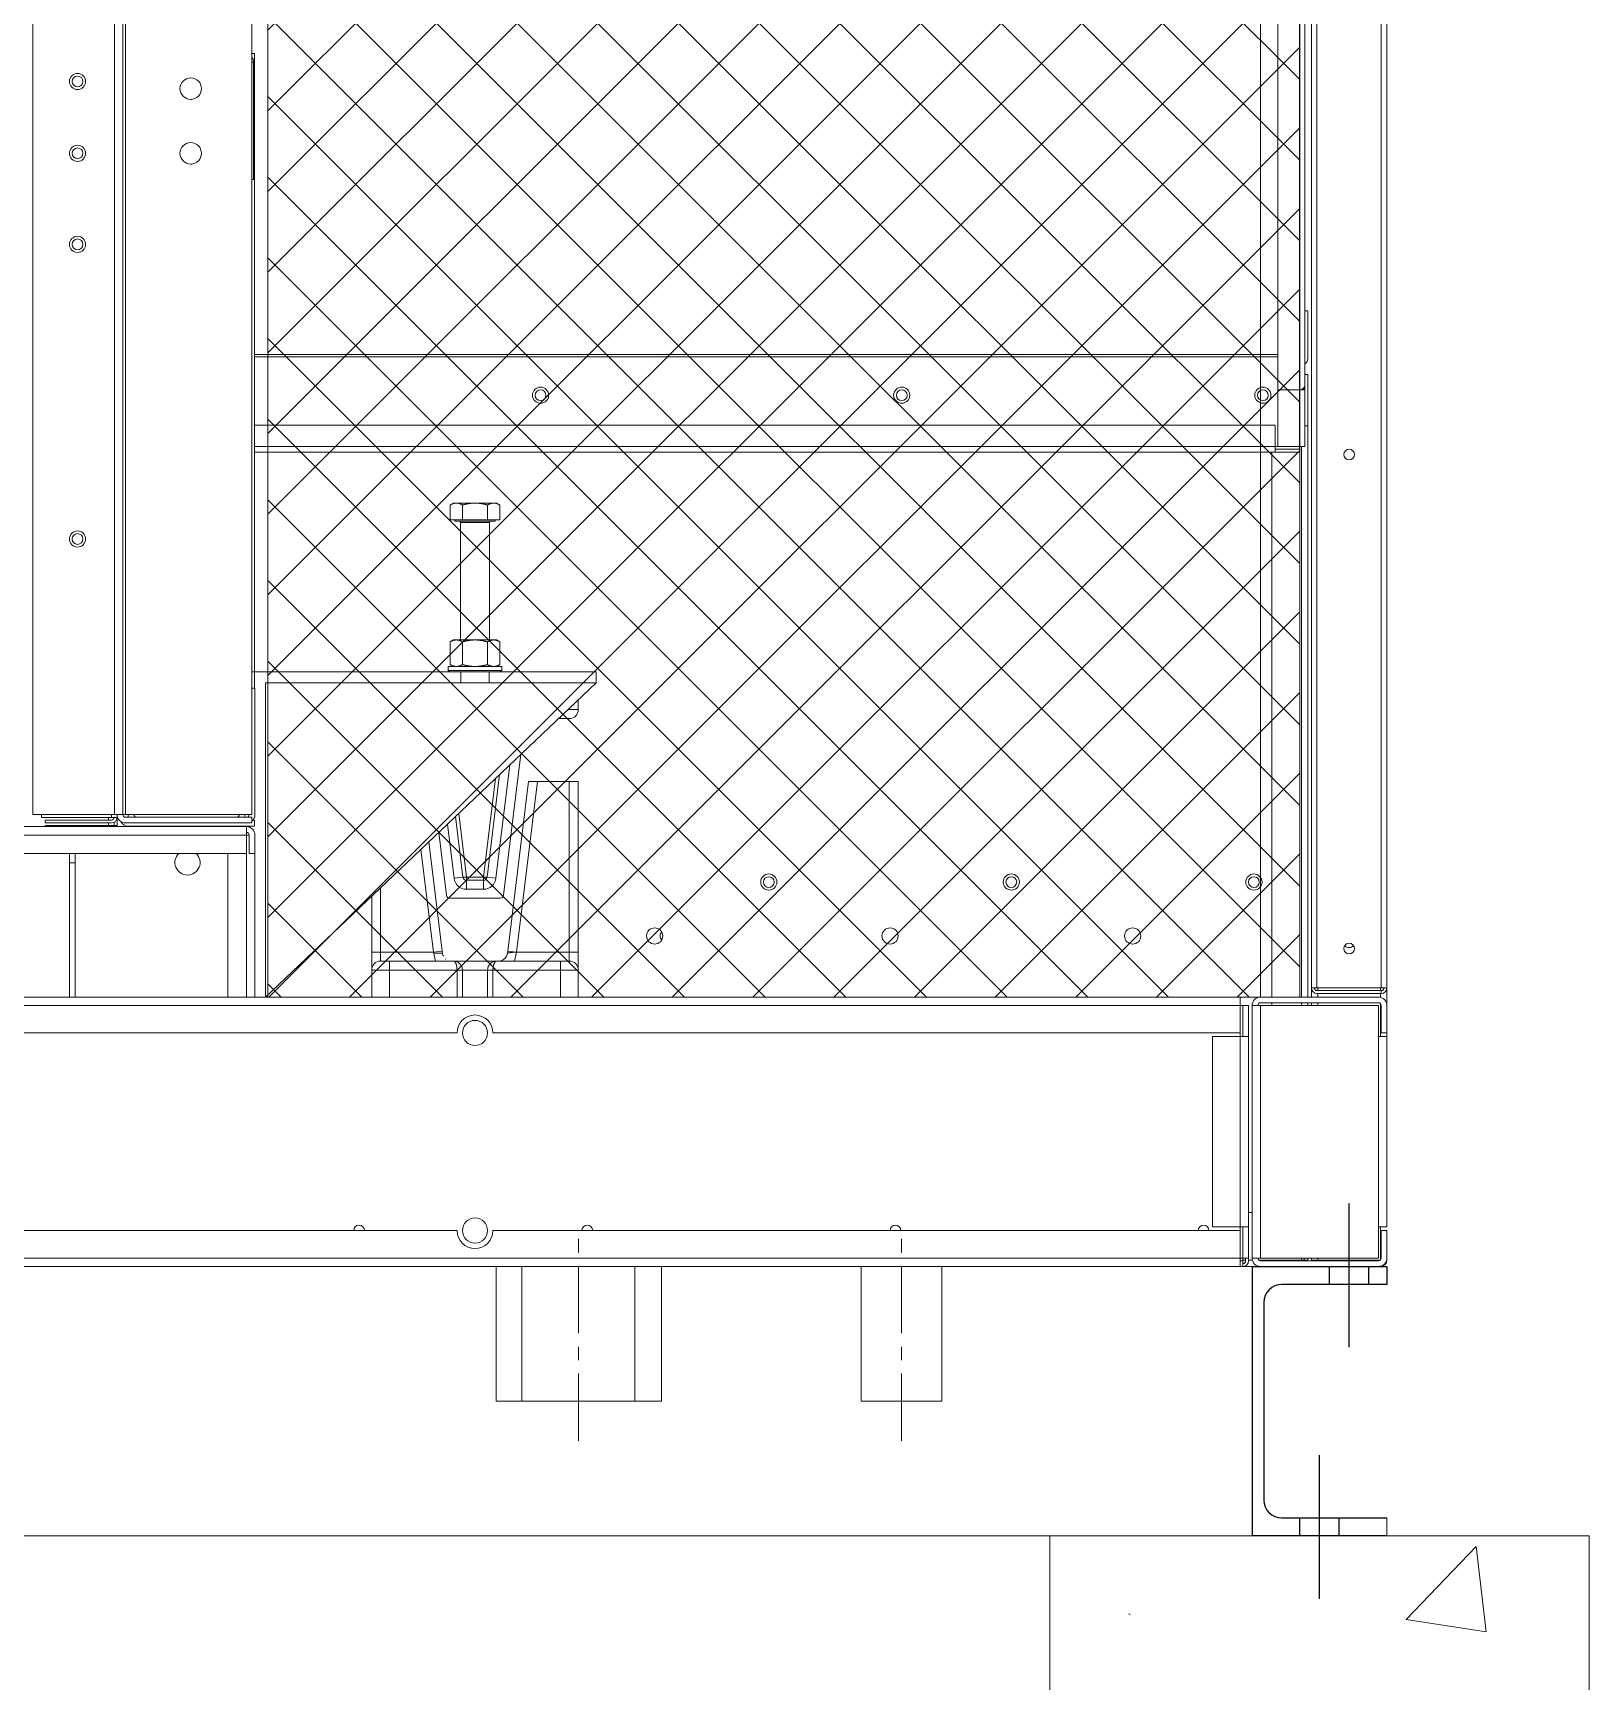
# Model space of a CAD drawing. Header units: millimetres. Extents: x -17070 to 51815, y -291348 to 34245.
# Drawn here: x 43278 to 44144, y 20802 to 21719 of the extents above; entities that cross this region are included whole.
import ezdxf

# ---------------------------------------------------------------- set-up
doc = ezdxf.new("R2010")
doc.units = ezdxf.units.MM
doc.linetypes.add('CENTER', pattern=[2, 1.25, -0.25, 0.25, -0.25])
doc.linetypes.add('CENTERX2', pattern=[4, 2.5, -0.5, 0.5, -0.5])
doc.layers.add('center', color=1, linetype='CENTER')
doc.layers.add('냉각탑_기초', color=23, linetype='Continuous')

# ---------------------------------------------------------------- blocks, each defined once
blk = doc.blocks.new('2')
at = {"lineweight": 5}
h = blk.add_hatch(dxfattribs=at)
h.set_pattern_fill('ANSI37', scale=10)
h.set_pattern_definition([(45, (-613335.453, -467182.812), (-22.4506403, 22.4506403), []), (135, (-613335.453, -467182.812), (-22.4506403, -22.4506403), [])])
h.paths.add_polyline_path([(43983.43, 22461.58), (43409.13, 22461.58), (43409.13, 21182.58), (43983.43, 21182.58)])
at = {"color": 7, "lineweight": 20}
for p, q in [((43989.93, 23429.48), (43989.93, 21187.68)), ((43993.03, 23429.48), (43993.03, 21187.68)), ((44028.83, 21187.68), (44028.83, 23429.48)), ((44031.93, 21187.68), (44031.93, 23429.48)), ((43971.33, 22461.58), (43971.33, 21520.61)), ((43983.23, 21520.61), (43983.23, 22461.58)), ((43986.33, 21523.09), (43986.33, 22465.65)), ((43278.43, 21284.18), (43278.43, 22289.28)), ((43323.73, 22289.28), (43323.73, 21284.18)), ((43328.43, 22289.28), (43328.43, 21284.18)), ((43329.93, 22289.28), (43329.93, 21284.18)), ((43400.23, 22289.28), (43400.23, 21284.18)), ((42466.63, 21277.48), (43397.23, 21277.48)), ((42466.63, 21272.78), (43397.23, 21272.78)), ((42466.63, 21262.48), (43397.23, 21262.48)), ((41913.63, 21182.58), (43950.23, 21182.58)), ((41913.63, 21177.88), (43950.23, 21177.88)), ((43514.43, 21162.58), (42349.43, 21162.58)), ((42349.43, 21052.58), (43514.43, 21052.58)), ((43950.23, 21037.28), (41913.63, 21037.28)), ((43950.23, 21032.58), (41913.63, 21032.58))]:
    blk.add_line(p, q, dxfattribs=at)
at = {"color": 7, "lineweight": 20, "ltscale": 0.000833832}
blk.add_line((43401.73, 21707.76), (43400.23, 21707.76), dxfattribs=at)
at = {"color": 7, "lineweight": 20, "ltscale": 0.196267}
blk.add_line((43401.73, 21707.76), (43401.73, 21354.48), dxfattribs=at)
at = {"color": 7, "lineweight": 20, "ltscale": 0.000555558}
for p, q in [((43401.23, 21703.08), (43400.23, 21703.08)), ((43400.23, 21637.78), (43401.23, 21637.78))]:
    blk.add_line(p, q, dxfattribs=at)
at = {"color": 7, "lineweight": 20, "ltscale": 0.036278}
blk.add_line((43401.23, 21637.78), (43401.23, 21703.08), dxfattribs=at)
at = {"color": 7, "lineweight": 20, "ltscale": 0.000888889}
for p, q in [((43986.33, 21564.58), (43987.93, 21564.58)), ((43987.93, 21500.58), (43986.33, 21500.58)), ((43983.23, 21487.51), (43983.23, 21485.91)), ((43285.23, 21279.48), (43285.23, 21281.08)), ((44028.83, 21184.58), (44028.83, 21186.18)), ((43951.83, 21035.68), (43950.23, 21035.68))]:
    blk.add_line(p, q, dxfattribs=at)
at = {"color": 7, "lineweight": 20, "ltscale": 0.014722}
blk.add_line((43987.93, 21564.58), (43987.93, 21538.08), dxfattribs=at)
at = {"color": 7, "lineweight": 20, "ltscale": 0.316445}
for p, q in [((43401.73, 21540.21), (43971.33, 21540.21)), ((43401.73, 21539.01), (43971.33, 21539.01))]:
    blk.add_line(p, q, dxfattribs=at)
at = {"color": 7, "lineweight": 20, "ltscale": 0.009993}
blk.add_line((43986.33, 21539.01), (43986.33, 21521.02), dxfattribs=at)
at = {"color": 7, "lineweight": 20, "ltscale": 0.000888909}
blk.add_line((43987.93, 21529.08), (43986.33, 21529.08), dxfattribs=at)
at = {"color": 7, "lineweight": 20, "ltscale": 0.015833}
blk.add_line((43987.93, 21500.58), (43987.93, 21529.08), dxfattribs=at)
at = {"color": 7, "lineweight": 20, "ltscale": 0.017557}
for p, q in [((43971.33, 21520.61), (43971.33, 21489.01)), ((43983.23, 21489.01), (43983.23, 21520.61)), ((43986.33, 21489.01), (43986.33, 21520.61))]:
    blk.add_line(p, q, dxfattribs=at)
at = {"color": 7, "lineweight": 20, "ltscale": 0.006611}
for p, q in [((43971.33, 21520.61), (43983.23, 21520.61)), ((43983.23, 21520.61), (43971.33, 21520.61)), ((43969.73, 21489.01), (43969.73, 21500.91)), ((43983.23, 21489.01), (43971.33, 21489.01))]:
    blk.add_line(p, q, dxfattribs=at)
at = {"color": 7, "lineweight": 20, "ltscale": 0.001722}
for p, q in [((43986.33, 21520.61), (43983.23, 21520.61)), ((43969.73, 21489.01), (43969.73, 21485.91)), ((43986.33, 21489.01), (43983.23, 21489.01)), ((43325.23, 21282.58), (43322.13, 21282.58)), ((43325.23, 21278.07), (43322.13, 21278.07)), ((43993.03, 21187.68), (43989.93, 21187.68)), ((44028.83, 21187.68), (44031.93, 21187.68)), ((43951.83, 21035.68), (43951.83, 21032.58))]:
    blk.add_line(p, q, dxfattribs=at)
at = {"color": 7, "lineweight": 20, "ltscale": 0.000171737}
blk.add_line((43984.73, 21520.61), (43984.73, 21520.92), dxfattribs=at)
at = {"color": 7, "lineweight": 20, "ltscale": 0.000772733}
blk.add_line((43986.33, 21521.02), (43984.94, 21521.02), dxfattribs=at)
at = {"color": 7, "lineweight": 20, "ltscale": 1.00808e-05}
blk.add_line((43986.33, 21522.82), (43986.31, 21522.82), dxfattribs=at)
at = {"color": 7, "lineweight": 20, "ltscale": 0.000148633}
blk.add_line((43986.33, 21523.09), (43986.33, 21522.82), dxfattribs=at)
at = {"color": 7, "lineweight": 20, "ltscale": 0.000227928}
blk.add_line((43986.33, 21521.02), (43986.33, 21520.61), dxfattribs=at)
at = {"color": 7, "lineweight": 20, "ltscale": 0.315556}
for p, q in [((43969.73, 21500.91), (43401.73, 21500.91)), ((43969.73, 21489.01), (43401.73, 21489.01)), ((43969.73, 21485.91), (43401.73, 21485.91))]:
    blk.add_line(p, q, dxfattribs=at)
at = {"color": 7, "lineweight": 20, "ltscale": 0.176666}
blk.add_line((43987.93, 21182.59), (43987.93, 21500.58), dxfattribs=at)
at = {"color": 7, "lineweight": 20, "ltscale": 0.0075}
for p, q in [((43983.23, 21489.01), (43969.73, 21489.01)), ((43969.73, 21487.51), (43983.23, 21487.51)), ((43983.23, 21485.91), (43969.73, 21485.91))]:
    blk.add_line(p, q, dxfattribs=at)
at = {"color": 7, "lineweight": 20, "ltscale": 0.000833333}
for p, q in [((43983.23, 21487.51), (43983.23, 21489.01)), ((43328.43, 21284.18), (43329.93, 21284.18)), ((43397.23, 21272.78), (43398.73, 21272.78)), ((43950.23, 21177.88), (43951.73, 21177.88)), ((44027.23, 21054.58), (44028.73, 21054.58)), ((43950.23, 21037.28), (43951.73, 21037.28)), ((43951.83, 21034.18), (43951.83, 21035.68)), ((43960.13, 21037.28), (43961.63, 21037.28)), ((43984.43, 21036.08), (43985.93, 21036.08)), ((43991.93, 21036.08), (43993.43, 21036.08))]:
    blk.add_line(p, q, dxfattribs=at)
at = {"color": 7, "lineweight": 20, "ltscale": 0.170236}
blk.add_line((43984.43, 21182.59), (43984.43, 21489.01), dxfattribs=at)
at = {"color": 7, "lineweight": 20, "ltscale": 0.168514}
blk.add_line((43967.93, 21485.91), (43967.93, 21182.59), dxfattribs=at)
at = {"color": 7, "lineweight": 20, "ltscale": 0.001225}
for p, q in [((43512.48, 21457.58), (43510.57, 21456.48)), ((43536.38, 21457.58), (43538.29, 21456.48))]:
    blk.add_line(p, q, dxfattribs=at)
at = {"color": 7, "lineweight": 20, "ltscale": 0.004598}
for p, q in [((43510.57, 21448.2), (43510.57, 21456.48)), ((43517.5, 21448.2), (43517.5, 21456.48)), ((43531.36, 21448.2), (43531.36, 21456.48)), ((43538.29, 21448.2), (43538.29, 21456.48))]:
    blk.add_line(p, q, dxfattribs=at)
at = {"color": 7, "lineweight": 20, "ltscale": 0.012461}
blk.add_line((43512.48, 21457.58), (43534.91, 21457.58), dxfattribs=at)
at = {"color": 7, "lineweight": 20, "ltscale": 0.00081246}
blk.add_line((43534.91, 21457.58), (43536.38, 21457.58), dxfattribs=at)
at = {"color": 7, "lineweight": 20, "ltscale": 0.003849}
for p, q in [((43510.57, 21448.2), (43517.5, 21448.2)), ((43531.36, 21448.2), (43538.29, 21448.2))]:
    blk.add_line(p, q, dxfattribs=at)
at = {"color": 7, "lineweight": 20, "ltscale": 0.000444444}
for p, q in [((43513.19, 21447.4), (43513.19, 21448.2)), ((43535.68, 21447.4), (43535.68, 21448.2))]:
    blk.add_line(p, q, dxfattribs=at)
at = {"color": 7, "lineweight": 20, "ltscale": 0.006247}
for p, q in [((43524.43, 21447.4), (43513.19, 21447.4)), ((43535.68, 21447.4), (43524.43, 21447.4))]:
    blk.add_line(p, q, dxfattribs=at)
at = {"color": 7, "lineweight": 20, "ltscale": 0.004444}
for p, q in [((43524.43, 21446.8), (43516.43, 21446.8)), ((43532.43, 21446.8), (43524.43, 21446.8))]:
    blk.add_line(p, q, dxfattribs=at)
at = {"color": 7, "lineweight": 20, "ltscale": 0.036344}
for p, q in [((43516.43, 21446.8), (43516.43, 21381.38)), ((43532.43, 21446.8), (43532.43, 21381.38))]:
    blk.add_line(p, q, dxfattribs=at)
at = {"color": 7, "lineweight": 20, "ltscale": 0.007698}
blk.add_line((43517.5, 21448.2), (43531.36, 21448.2), dxfattribs=at)
at = {"color": 7, "lineweight": 20, "ltscale": 0.00121}
for p, q in [((43512.46, 21381.38), (43510.57, 21380.29)), ((43536.4, 21381.38), (43538.29, 21380.29)), ((43512.46, 21366.58), (43510.57, 21367.67)), ((43536.4, 21366.58), (43538.29, 21367.67))]:
    blk.add_line(p, q, dxfattribs=at)
at = {"color": 7, "lineweight": 20, "ltscale": 0.007012}
for p, q in [((43510.57, 21380.29), (43510.57, 21367.67)), ((43517.5, 21380.29), (43517.5, 21367.67)), ((43531.36, 21380.29), (43531.36, 21367.67)), ((43538.29, 21380.29), (43538.29, 21367.67))]:
    blk.add_line(p, q, dxfattribs=at)
at = {"color": 7, "lineweight": 20, "ltscale": 0.000814081}
blk.add_line((43512.46, 21381.38), (43513.93, 21381.38), dxfattribs=at)
at = {"color": 7, "lineweight": 20, "ltscale": 0.012486}
blk.add_line((43513.93, 21381.38), (43536.4, 21381.38), dxfattribs=at)
at = {"color": 0, "lineweight": 20}
for p, q in [((43591.93, 21363.58), (43400.23, 21363.58)), ((43591.93, 21357.58), (43591.93, 21363.58)), ((43471.93, 21357.58), (43407.93, 21357.58)), ((43407.93, 21357.58), (43407.93, 21182.58)), ((43591.93, 21357.58), (43407.93, 21182.58)), ((43591.93, 21357.58), (43576.93, 21357.58))]:
    blk.add_line(p, q, dxfattribs=at)
at = {"color": 7, "lineweight": 20, "ltscale": 0.008333}
for p, q in [((43509.43, 21366.58), (43524.43, 21366.58)), ((43509.43, 21364.45), (43524.43, 21364.45)), ((43524.43, 21366.58), (43539.43, 21366.58)), ((43524.43, 21364.45), (43539.43, 21364.45)), ((43466.93, 21182.58), (43466.93, 21197.58)), ((43476.93, 21182.58), (43476.93, 21197.58)), ((43514.43, 21182.58), (43514.43, 21197.58)), ((43517.43, 21182.58), (43517.43, 21197.58)), ((43531.43, 21182.58), (43531.43, 21197.58)), ((43534.43, 21182.58), (43534.43, 21197.58)), ((43571.93, 21182.58), (43571.93, 21197.58)), ((43581.93, 21182.58), (43581.93, 21197.58))]:
    blk.add_line(p, q, dxfattribs=at)
at = {"color": 7, "lineweight": 20, "ltscale": 0.001187}
for p, q in [((43509.43, 21366.58), (43509.43, 21364.45)), ((43539.43, 21366.58), (43539.43, 21364.45))]:
    blk.add_line(p, q, dxfattribs=at)
at = {"color": 7, "lineweight": 20, "ltscale": 0.000787795}
for p, q in [((43510.56, 21363.58), (43509.43, 21364.45)), ((43538.31, 21363.58), (43539.43, 21364.45))]:
    blk.add_line(p, q, dxfattribs=at)
at = {"color": 7, "lineweight": 20, "ltscale": 0.007708}
for p, q in [((43510.56, 21363.58), (43524.43, 21363.58)), ((43524.43, 21363.58), (43538.31, 21363.58))]:
    blk.add_line(p, q, dxfattribs=at)
at = {"color": 7, "lineweight": 20, "ltscale": 0.003333}
for p, q in [((43516.63, 21363.58), (43516.63, 21357.58)), ((43532.24, 21363.58), (43532.24, 21357.58))]:
    blk.add_line(p, q, dxfattribs=at)
at = {"color": 7, "lineweight": 20, "ltscale": 0.000944486}
blk.add_line((43400.23, 21354.48), (43401.93, 21354.48), dxfattribs=at)
at = {"color": 7, "lineweight": 20, "ltscale": 0.039056}
for p, q in [((43401.93, 21284.18), (43401.93, 21354.48)), ((43400.23, 21284.18), (43329.93, 21284.18)), ((43400.23, 21282.68), (43329.93, 21282.68)), ((43400.23, 21279.48), (43329.93, 21279.48)), ((43401.73, 21277.78), (43331.43, 21277.78))]:
    blk.add_line(p, q, dxfattribs=at)
at = {"color": 7, "lineweight": 20, "ltscale": 0.002778}
for p, q in [((43476.93, 21357.58), (43471.93, 21357.58)), ((43576.93, 21357.58), (43571.93, 21357.58)), ((43571.93, 21338.56), (43571.93, 21337.58)), ((43576.93, 21337.58), (43571.93, 21337.58)), ((43581.93, 21302.58), (43576.93, 21302.58)), ((43517.72, 21249.34), (43512.76, 21248.73)), ((43531.14, 21249.34), (43536.1, 21248.73)), ((43519.71, 21247.58), (43519.71, 21242.58)), ((43529.15, 21247.58), (43529.15, 21242.58)), ((43471.93, 21207.58), (43466.93, 21207.58)), ((43471.93, 21202.58), (43471.93, 21207.58)), ((43501.28, 21207.58), (43506.24, 21208.19)), ((43547.58, 21207.58), (43542.62, 21208.19)), ((43576.93, 21207.58), (43581.93, 21207.58)), ((43576.93, 21207.58), (43576.93, 21202.58)), ((43476.93, 21202.58), (43471.93, 21202.58)), ((43476.93, 21202.58), (43476.93, 21197.58)), ((43571.93, 21202.58), (43571.93, 21197.58)), ((43576.93, 21202.58), (43571.93, 21202.58))]:
    blk.add_line(p, q, dxfattribs=at)
at = {"color": 7, "lineweight": 20, "ltscale": 0.014295}
for p, q in [((43502.66, 21357.58), (43476.93, 21357.58)), ((43571.93, 21357.58), (43546.2, 21357.58))]:
    blk.add_line(p, q, dxfattribs=at)
at = {"color": 7, "lineweight": 20, "ltscale": 0.002205}
for p, q in [((43502.66, 21357.58), (43506.63, 21357.58)), ((43542.23, 21357.58), (43546.2, 21357.58))]:
    blk.add_line(p, q, dxfattribs=at)
at = {"color": 7, "lineweight": 20, "ltscale": 0.019777}
blk.add_line((43542.23, 21357.58), (43506.63, 21357.58), dxfattribs=at)
at = {"color": 7, "lineweight": 20, "ltscale": 0.005556}
for p, q in [((43581.93, 21342.58), (43576.16, 21342.58)), ((43581.93, 21348.07), (43581.93, 21342.58)), ((43581.93, 21207.58), (43581.93, 21197.58)), ((43476.93, 21197.58), (43466.93, 21197.58)), ((43581.93, 21197.58), (43571.93, 21197.58))]:
    blk.add_line(p, q, dxfattribs=at)
at = {"color": 7, "lineweight": 20, "ltscale": 0.008376}
blk.add_line((43571.93, 21337.58), (43570.9, 21337.58), dxfattribs=at)
at = {"color": 7, "lineweight": 20, "ltscale": 0.053282}
for p, q in [((43540.37, 21239.34), (43549.99, 21317.69)), ((43508.49, 21239.34), (43504.22, 21274.16))]:
    blk.add_line(p, q, dxfattribs=at)
at = {"color": 7, "lineweight": 20, "ltscale": 0.059604}
for p, q in [((43535.9, 21304.3), (43529.15, 21249.34)), ((43531.14, 21249.34), (43538.15, 21306.43)), ((43513.58, 21283.07), (43517.72, 21249.34)), ((43515.36, 21284.76), (43519.71, 21249.34))]:
    blk.add_line(p, q, dxfattribs=at)
at = {"color": 7, "lineweight": 20, "ltscale": 0.058129}
for p, q in [((43536.1, 21248.73), (43543.85, 21311.86)), ((43509.07, 21278.78), (43512.76, 21248.73))]:
    blk.add_line(p, q, dxfattribs=at)
at = {"color": 7, "lineweight": 20, "ltscale": 0.052833}
for p, q in [((43542.62, 21208.19), (43554.21, 21302.58)), ((43506.24, 21208.19), (43498.78, 21268.99))]:
    blk.add_line(p, q, dxfattribs=at)
at = {"color": 7, "lineweight": 20, "ltscale": 0.053174}
for p, q in [((43547.58, 21207.58), (43559.25, 21302.58)), ((43501.28, 21207.58), (43494.27, 21264.7))]:
    blk.add_line(p, q, dxfattribs=at)
at = {"color": 7, "lineweight": 20, "ltscale": 0.002799}
blk.add_line((43554.21, 21302.58), (43559.25, 21302.58), dxfattribs=at)
at = {"color": 7, "lineweight": 20, "ltscale": 0.009824}
blk.add_line((43576.93, 21302.58), (43559.25, 21302.58), dxfattribs=at)
at = {"color": 7, "lineweight": 20, "ltscale": 0.052778}
for p, q in [((43576.93, 21207.58), (43576.93, 21302.58)), ((43581.93, 21207.58), (43581.93, 21302.58)), ((43471.93, 21243.45), (43471.93, 21207.58)), ((43466.93, 21238.7), (43466.93, 21207.58))]:
    blk.add_line(p, q, dxfattribs=at)
at = {"color": 7, "lineweight": 20, "ltscale": 0.025167}
blk.add_line((43278.43, 21284.18), (43323.73, 21284.18), dxfattribs=at)
at = {"color": 7, "lineweight": 20, "ltscale": 0.00088889}
for p, q in [((43283.23, 21282.58), (43283.23, 21284.18)), ((43322.13, 21284.18), (43322.13, 21282.58))]:
    blk.add_line(p, q, dxfattribs=at)
at = {"color": 7, "lineweight": 20, "ltscale": 0.021611}
blk.add_line((43283.23, 21282.58), (43322.13, 21282.58), dxfattribs=at)
at = {"color": 7, "lineweight": 20, "ltscale": 0.0205}
for p, q in [((43285.23, 21281.08), (43322.13, 21281.08)), ((43285.23, 21279.48), (43322.13, 21279.48)), ((43285.23, 21278.07), (43322.13, 21278.07))]:
    blk.add_line(p, q, dxfattribs=at)
at = {"color": 7, "lineweight": 20, "ltscale": 0.000325336}
for p, q in [((43285.23, 21277.48), (43285.23, 21278.07)), ((43322.13, 21277.48), (43322.13, 21278.07))]:
    blk.add_line(p, q, dxfattribs=at)
at = {"color": 7, "lineweight": 20, "ltscale": 0.000833334}
blk.add_line((43320.53, 21282.58), (43320.53, 21281.08), dxfattribs=at)
at = {"color": 7, "lineweight": 20, "ltscale": 0.000785773}
blk.add_line((43320.53, 21279.48), (43320.53, 21278.07), dxfattribs=at)
at = {"color": 7, "lineweight": 20, "ltscale": 0.001001}
blk.add_line((43323.63, 21278.07), (43323.63, 21279.87), dxfattribs=at)
at = {"color": 7, "lineweight": 20, "ltscale": 0.002611}
for p, q in [((43328.43, 21284.18), (43323.73, 21284.18)), ((43397.23, 21277.48), (43397.23, 21272.78)), ((43950.23, 21177.88), (43950.23, 21182.58)), ((43961.63, 21177.88), (43956.93, 21177.88)), ((43950.23, 21160.58), (43954.93, 21160.58)), ((44031.93, 21160.58), (44027.23, 21160.58)), ((43950.23, 21054.58), (43954.93, 21054.58)), ((44031.93, 21054.58), (44027.23, 21054.58)), ((43950.23, 21037.28), (43950.23, 21032.58)), ((43961.63, 21037.28), (43956.93, 21037.28))]:
    blk.add_line(p, q, dxfattribs=at)
at = {"color": 7, "lineweight": 20, "ltscale": 0.000887112}
blk.add_line((43325.23, 21284.18), (43325.23, 21282.58), dxfattribs=at)
at = {"color": 7, "lineweight": 20, "ltscale": 0.000917685}
blk.add_line((43325.23, 21282.48), (43325.23, 21284.14), dxfattribs=at)
at = {"color": 7, "lineweight": 20, "ltscale": 0.002508}
blk.add_line((43325.23, 21278.07), (43325.23, 21282.58), dxfattribs=at)
at = {"color": 7, "lineweight": 20, "ltscale": 0.000176789}
blk.add_line((43325.55, 21282.48), (43325.23, 21282.48), dxfattribs=at)
at = {"color": 7, "lineweight": 20, "ltscale": 0.000325335}
blk.add_line((43325.23, 21277.48), (43325.23, 21278.07), dxfattribs=at)
at = {"color": 7, "lineweight": 20, "ltscale": 0.000798595}
blk.add_line((43331.43, 21282.68), (43331.43, 21284.12), dxfattribs=at)
at = {"color": 7, "lineweight": 20, "ltscale": 0.001778}
for p, q in [((43400.23, 21282.68), (43400.23, 21279.48)), ((43401.73, 21280.98), (43401.73, 21277.78)), ((43401.93, 21262.48), (43398.73, 21262.48)), ((43301.93, 21257.28), (43298.73, 21257.28)), ((43954.93, 21177.88), (43951.73, 21177.88)), ((44031.93, 21162.58), (44028.73, 21162.58)), ((44031.93, 21054.58), (44028.73, 21054.58)), ((44028.73, 21052.58), (44031.93, 21052.58)), ((43951.73, 21037.28), (43954.93, 21037.28))]:
    blk.add_line(p, q, dxfattribs=at)
at = {"color": 7, "lineweight": 20, "ltscale": 0.000587565}
blk.add_line((43401.73, 21280.98), (43400.67, 21280.98), dxfattribs=at)
at = {"color": 7, "lineweight": 20, "ltscale": 6.56775e-05}
blk.add_line((43401.73, 21282.48), (43401.61, 21282.48), dxfattribs=at)
at = {"color": 7, "lineweight": 20, "ltscale": 0.000190851}
blk.add_line((43401.73, 21282.83), (43401.73, 21282.48), dxfattribs=at)
at = {"color": 7, "lineweight": 20, "ltscale": 0.050111}
blk.add_line((43397.23, 21272.78), (43397.23, 21182.58), dxfattribs=at)
at = {"color": 7, "lineweight": 20, "ltscale": 0.005722}
for p, q in [((43397.23, 21262.48), (43397.23, 21272.78)), ((43398.73, 21272.78), (43398.73, 21262.48)), ((43401.93, 21272.78), (43401.93, 21262.48))]:
    blk.add_line(p, q, dxfattribs=at)
at = {"color": 7, "lineweight": 20, "ltscale": 0.002889}
for p, q in [((43298.73, 21257.28), (43298.73, 21262.48)), ((43301.93, 21257.28), (43301.93, 21262.48))]:
    blk.add_line(p, q, dxfattribs=at)
at = {"color": 7, "lineweight": 20, "ltscale": 0.044389}
for p, q in [((43386.93, 21182.58), (43386.93, 21262.48)), ((43401.93, 21262.48), (43401.93, 21182.58))]:
    blk.add_line(p, q, dxfattribs=at)
at = {"color": 7, "lineweight": 20, "ltscale": 0.0415}
for p, q in [((43298.73, 21182.58), (43298.73, 21257.28)), ((43301.93, 21182.58), (43301.93, 21257.28))]:
    blk.add_line(p, q, dxfattribs=at)
at = {"color": 7, "lineweight": 20, "ltscale": 0.000975701}
for p, q in [((43519.71, 21249.34), (43519.71, 21247.58)), ((43529.15, 21249.34), (43529.15, 21247.58))]:
    blk.add_line(p, q, dxfattribs=at)
at = {"color": 7, "lineweight": 20, "ltscale": 0.005249}
for p, q in [((43519.71, 21249.34), (43529.15, 21249.34)), ((43529.15, 21247.58), (43519.71, 21247.58)), ((43529.15, 21242.58), (43519.71, 21242.58))]:
    blk.add_line(p, q, dxfattribs=at)
at = {"color": 7, "lineweight": 20, "ltscale": 0.015502}
blk.add_line((43538.38, 21237.58), (43510.48, 21237.58), dxfattribs=at)
at = {"color": 7, "lineweight": 20, "ltscale": 0.005554}
blk.add_line((43466.93, 21197.59), (43466.93, 21207.58), dxfattribs=at)
at = {"color": 7, "lineweight": 20, "ltscale": 0.016305}
for p, q in [((43471.93, 21207.58), (43501.28, 21207.58)), ((43547.58, 21207.58), (43576.93, 21207.58))]:
    blk.add_line(p, q, dxfattribs=at)
at = {"color": 7, "lineweight": 20, "ltscale": 0.00286}
for p, q in [((43501.28, 21207.58), (43502.51, 21202.58)), ((43547.58, 21207.58), (43546.35, 21202.58))]:
    blk.add_line(p, q, dxfattribs=at)
at = {"color": 7, "lineweight": 20, "ltscale": 0.002757}
blk.add_line((43506.39, 21206.97), (43501.43, 21206.97), dxfattribs=at)
at = {"color": 7, "lineweight": 20, "ltscale": 0.000682136}
for p, q in [((43506.24, 21208.19), (43506.39, 21206.97)), ((43542.62, 21208.19), (43542.47, 21206.97))]:
    blk.add_line(p, q, dxfattribs=at)
at = {"color": 7, "lineweight": 20, "ltscale": 3.09685e-05}
blk.add_line((43508.1, 21203.78), (43508.15, 21203.75), dxfattribs=at)
at = {"color": 7, "lineweight": 20, "ltscale": 0.019722}
for p, q in [((43476.93, 21202.58), (43512.43, 21202.58)), ((43571.93, 21202.58), (43536.43, 21202.58))]:
    blk.add_line(p, q, dxfattribs=at)
at = {"color": 7, "lineweight": 20, "ltscale": 0.020833}
for p, q in [((43476.93, 21197.58), (43514.43, 21197.58)), ((43571.93, 21197.58), (43534.43, 21197.58))]:
    blk.add_line(p, q, dxfattribs=at)
at = {"color": 7, "lineweight": 20, "ltscale": 7.47435e-06}
blk.add_line((43511.39, 21202.58), (43511.41, 21202.58), dxfattribs=at)
at = {"color": 7, "lineweight": 20, "ltscale": 0.013331}
blk.add_line((43536.43, 21202.58), (43512.43, 21202.58), dxfattribs=at)
at = {"color": 7, "lineweight": 20, "ltscale": 0.001667}
for p, q in [((43517.43, 21197.58), (43514.43, 21197.58)), ((43534.43, 21197.58), (43531.43, 21197.58))]:
    blk.add_line(p, q, dxfattribs=at)
at = {"color": 7, "lineweight": 20, "ltscale": 0.007778}
blk.add_line((43531.43, 21197.58), (43517.43, 21197.58), dxfattribs=at)
at = {"color": 7, "lineweight": 20, "ltscale": 0.002833}
for p, q in [((43989.93, 21187.69), (43989.93, 21182.59)), ((43989.93, 21182.59), (43989.93, 21187.69))]:
    blk.add_line(p, q, dxfattribs=at)
at = {"color": 7, "lineweight": 20, "ltscale": 0.019889}
for p, q in [((44028.83, 21187.68), (43993.03, 21187.68)), ((43993.03, 21186.18), (44028.83, 21186.18)), ((43993.03, 21184.58), (44028.83, 21184.58))]:
    blk.add_line(p, q, dxfattribs=at)
at = {"color": 7, "lineweight": 20, "ltscale": 0.000832888}
for p, q in [((43993.43, 21187.68), (43993.43, 21186.18)), ((44028.43, 21186.18), (44028.43, 21187.68))]:
    blk.add_line(p, q, dxfattribs=at)
at = {"color": 7, "lineweight": 20, "ltscale": 0.001111}
for p, q in [((43993.43, 21184.58), (43993.43, 21182.59)), ((43956.93, 21062.58), (43954.93, 21062.58)), ((43985.93, 21036.08), (43987.93, 21036.08))]:
    blk.add_line(p, q, dxfattribs=at)
at = {"color": 7, "lineweight": 20, "ltscale": 0.001198}
blk.add_line((44028.43, 21182.43), (44028.43, 21184.58), dxfattribs=at)
at = {"color": 7, "lineweight": 20, "ltscale": 0.005382}
blk.add_line((44031.93, 21177.95), (44031.93, 21187.63), dxfattribs=at)
at = {"color": 7, "lineweight": 20, "ltscale": 0.009611}
for p, q in [((43950.23, 21160.58), (43950.23, 21177.88)), ((43951.73, 21177.88), (43951.73, 21160.58)), ((43954.93, 21160.58), (43954.93, 21177.88)), ((44027.23, 21177.88), (44027.23, 21160.58)), ((44027.23, 21177.88), (44027.23, 21160.58)), ((43950.23, 21037.28), (43950.23, 21054.58)), ((43951.73, 21054.58), (43951.73, 21037.28)), ((43954.93, 21037.28), (43954.93, 21054.58)), ((44027.23, 21054.58), (44027.23, 21037.28)), ((44027.23, 21054.58), (44027.23, 21037.28))]:
    blk.add_line(p, q, dxfattribs=at)
at = {"color": 7, "lineweight": 20, "ltscale": 0.0085}
for p, q in [((43950.23, 21162.58), (43950.23, 21177.88)), ((44028.73, 21177.88), (44028.73, 21162.58)), ((44031.93, 21177.88), (44031.93, 21162.58)), ((43950.23, 21160.58), (43934.93, 21160.58)), ((43934.93, 21054.58), (43950.23, 21054.58)), ((43950.23, 21037.28), (43950.23, 21052.58)), ((44028.73, 21052.58), (44028.73, 21037.28)), ((44031.93, 21052.58), (44031.93, 21037.28))]:
    blk.add_line(p, q, dxfattribs=at)
at = {"color": 7, "lineweight": 20, "ltscale": 0.078111}
for p, q in [((43956.93, 21037.28), (43956.93, 21177.88)), ((43961.63, 21037.28), (43961.63, 21177.88))]:
    blk.add_line(p, q, dxfattribs=at)
at = {"color": 7, "lineweight": 20, "ltscale": 0.036444}
for p, q in [((44027.23, 21182.58), (43961.63, 21182.58)), ((44027.23, 21179.38), (43961.63, 21179.38)), ((44027.23, 21177.88), (43961.63, 21177.88)), ((43961.63, 21037.28), (44027.23, 21037.28)), ((44027.23, 21037.28), (43961.63, 21037.28)), ((44027.23, 21035.78), (43961.63, 21035.78)), ((44027.23, 21032.58), (43961.63, 21032.58))]:
    blk.add_line(p, q, dxfattribs=at)
at = {"color": 7, "lineweight": 20, "ltscale": 0.000834307}
for p, q in [((43967.93, 21179.39), (43967.93, 21177.88)), ((43984.43, 21177.88), (43984.43, 21179.39)), ((43987.93, 21177.88), (43987.93, 21179.39)), ((43989.93, 21177.88), (43989.93, 21179.39))]:
    blk.add_line(p, q, dxfattribs=at)
at = {"color": 7, "lineweight": 20, "ltscale": 0.000833331}
blk.add_line((43993.43, 21177.89), (43993.43, 21179.39), dxfattribs=at)
at = {"color": 7, "lineweight": 20, "ltscale": 0.010111}
for p, q in [((44028.43, 21178.78), (44028.43, 21160.58)), ((44028.43, 21054.58), (44028.43, 21036.38)), ((44028.43, 21054.58), (44028.43, 21036.38))]:
    blk.add_line(p, q, dxfattribs=at)
at = {"color": 7, "lineweight": 20, "ltscale": 0.231}
for p, q in [((43950.23, 21162.58), (43534.43, 21162.58)), ((43534.43, 21052.58), (43950.23, 21052.58))]:
    blk.add_line(p, q, dxfattribs=at)
at = {"color": 7, "lineweight": 20, "ltscale": 0.058889}
for p, q in [((43934.93, 21160.58), (43934.93, 21054.58)), ((43950.23, 21160.58), (43950.23, 21054.58)), ((43954.93, 21160.58), (43954.93, 21054.58)), ((44027.23, 21054.58), (44027.23, 21160.58)), ((44031.93, 21054.58), (44031.93, 21160.58)), ((44031.93, 21054.58), (44031.93, 21160.58))]:
    blk.add_line(p, q, dxfattribs=at)
at = {"color": 7, "lineweight": 20, "ltscale": 0.00111}
for p in [(44031.93, 21162.59), (44031.93, 21162.58)]:
    blk.add_line(p, (44031.93, 21160.59), dxfattribs=at)
at = {"color": 1, "linetype": 'CENTERX2', "ltscale": 50}
for p, q in [((44010.93, 20987.58), (44010.93, 21067.58)), ((43994.43, 20847.58), (43994.43, 20927.58))]:
    blk.add_line(p, q, dxfattribs=at)
at = {"lineweight": 5}
for p, q in [((43536.17, 20957.58), (43536.17, 21032.58)), ((43550.47, 20957.58), (43550.47, 21032.58)), ((43613.47, 20957.58), (43613.47, 21032.58)), ((43628.17, 20957.58), (43628.17, 21032.58)), ((43739.32, 20957.58), (43739.32, 21032.58)), ((43784.32, 20957.58), (43784.32, 21032.58)), ((43628.17, 20957.58), (43536.17, 20957.58)), ((43784.32, 20957.58), (43739.32, 20957.58)), ((41906.93, 20882.58), (43956.93, 20882.58))]:
    blk.add_line(p, q, dxfattribs=at)
at = {"color": 7, "lineweight": 20, "ltscale": 0.000888893}
for p, q in [((43951.83, 21032.58), (43950.23, 21032.58)), ((43954.93, 21037.28), (43954.93, 21035.68))]:
    blk.add_line(p, q, dxfattribs=at)
at = {"color": 7, "lineweight": 20, "ltscale": 0.000889832}
blk.add_line((43951.83, 21037.29), (43951.83, 21035.68), dxfattribs=at)
at = {"color": 7, "lineweight": 20, "ltscale": 0.000888918}
blk.add_line((43951.83, 21035.68), (43951.83, 21037.28), dxfattribs=at)
at = {"color": 7, "lineweight": 20, "ltscale": 0.000833335}
blk.add_line((43951.83, 21036.08), (43953.33, 21036.08), dxfattribs=at)
at = {"color": 7, "lineweight": 20, "ltscale": 0.005444}
blk.add_line((43951.83, 21032.58), (43961.63, 21032.58), dxfattribs=at)
at = {"color": 7, "lineweight": 20, "ltscale": 0.00088892}
blk.add_line((43953.33, 21037.28), (43953.33, 21035.68), dxfattribs=at)
at = {"color": 7, "lineweight": 20, "ltscale": 0.001199}
blk.add_line((43954.93, 21036.08), (43957.09, 21036.08), dxfattribs=at)
at = {"color": 7, "lineweight": 25, "ltscale": 0.125}
for p, q in [((43956.93, 21032.58), (44031.93, 21032.58)), ((44031.93, 20882.58), (43956.93, 20882.58))]:
    blk.add_line(p, q, dxfattribs=at)
at = {"ltscale": 25}
blk.add_line((43956.93, 21032.58), (43956.93, 20882.58), dxfattribs=at)
at = {"color": 7, "lineweight": 20, "ltscale": 0.013167}
blk.add_line((43960.73, 21036.08), (43984.43, 21036.08), dxfattribs=at)
at = {"color": 7, "lineweight": 20, "ltscale": 0.000667661}
blk.add_line((43984.43, 21036.08), (43984.43, 21037.29), dxfattribs=at)
at = {"color": 7, "lineweight": 20, "ltscale": 0.000666669}
blk.add_line((43984.43, 21037.28), (43984.43, 21036.08), dxfattribs=at)
at = {"color": 7, "lineweight": 20, "ltscale": 0.000166667}
blk.add_line((43984.43, 21035.78), (43984.43, 21036.08), dxfattribs=at)
at = {"color": 7, "lineweight": 20, "ltscale": 0.00066667}
for p, q in [((43985.93, 21037.28), (43985.93, 21036.08)), ((43989.93, 21036.08), (43989.93, 21037.28))]:
    blk.add_line(p, q, dxfattribs=at)
at = {"color": 7, "lineweight": 20, "ltscale": 0.000667646}
blk.add_line((43987.93, 21036.08), (43987.93, 21037.29), dxfattribs=at)
at = {"color": 7, "lineweight": 20, "ltscale": 0.001944}
blk.add_line((43993.43, 21036.08), (43989.93, 21036.08), dxfattribs=at)
at = {"color": 7, "lineweight": 20, "ltscale": 0.000667644}
blk.add_line((43993.43, 21036.08), (43993.43, 21037.29), dxfattribs=at)
at = {"color": 7, "lineweight": 20, "ltscale": 0.019278}
for p, q in [((44028.13, 21036.08), (43993.43, 21036.08)), ((43993.43, 21036.08), (44028.13, 21036.08))]:
    blk.add_line(p, q, dxfattribs=at)
for p, q in [((43999.93, 21022.58), (43999.93, 21032.58)), ((44021.93, 21022.58), (44021.93, 21032.58)), ((43983.43, 20882.58), (43983.43, 20892.58)), ((44005.43, 20882.58), (44005.43, 20892.58))]:
    blk.add_line(p, q)
at = {"color": 7, "lineweight": 20, "ltscale": 0.000666671}
for p, q in [((44028.43, 21032.58), (44027.23, 21032.58)), ((44031.93, 21037.28), (44031.93, 21036.08))]:
    blk.add_line(p, q, dxfattribs=at)
at = {"color": 7, "lineweight": 25, "ltscale": 0.008333}
blk.add_line((44031.93, 21032.58), (44031.93, 21022.58), dxfattribs=at)
at = {"color": 7, "lineweight": 25, "ltscale": 0.05125}
for p, q in [((44031.93, 21022.58), (43973.43, 21022.58)), ((43973.43, 20892.58), (44031.93, 20892.58))]:
    blk.add_line(p, q, dxfattribs=at)
at = {"color": 7, "lineweight": 25, "ltscale": 0.091667}
blk.add_line((43963.43, 21012.58), (43963.43, 20902.58), dxfattribs=at)
at = {"color": 7, "lineweight": 15, "ltscale": 0.0625}
blk.add_line((44031.93, 20892.58), (44031.93, 20882.58), dxfattribs=at)
at = {"color": 0, "lineweight": 20}
for points in [[(41879.03, 22461.58), (43961.63, 22461.58), (43961.63, 21182.58), (41879.03, 21182.58)], [(43409.13, 22461.58), (43983.43, 22461.58), (43983.43, 21182.58), (43409.13, 21182.58)]]:
    blk.add_lwpolyline(points, close=True, dxfattribs=at)
at = {"color": 7, "lineweight": 20}
for centre, radius in [((43303.23, 21692.28), 4.5), ((43303.23, 21692.28), 3), ((43366.23, 21688.28), 6), ((43303.23, 21652.28), 4.5), ((43303.23, 21652.28), 3), ((43366.23, 21652.28), 6), ((43303.23, 21601.58), 4.5), ((43303.23, 21601.58), 3), ((43560.93, 21517.61), 4.5), ((43560.93, 21517.58), 3), ((43761.93, 21517.61), 4.5), ((43761.93, 21517.58), 3), ((43962.93, 21517.61), 4.5), ((43962.93, 21517.58), 3), ((44010.93, 21484.58), 3), ((43303.23, 21437.58), 4.5), ((43303.23, 21437.58), 3), ((43687.93, 21246.58), 4.5), ((43687.93, 21246.58), 3), ((43822.93, 21246.58), 4.5), ((43822.93, 21246.58), 3), ((43957.93, 21246.58), 4.5), ((43957.93, 21246.58), 3), ((43624.43, 21216.58), 4.5), ((43755.43, 21216.58), 4.5), ((43890.43, 21216.58), 4.5), ((44010.93, 21209.58), 3), ((43524.43, 21162.58), 7), ((43524.43, 21052.58), 7)]:
    blk.add_circle(centre, radius, dxfattribs=at)
for centre, radius, start, end in [((43396.53, 21703.08), 4.7, 0, 38.07236), ((43366.23, 21688.28), 6, 180.00058, 185.10211), ((43366.23, 21688.28), 6, 269.99975, 275.10211), ((43366.23, 21652.28), 6, 180.00058, 185.10211), ((43366.23, 21652.28), 6, 269.99975, 275.10211), ((43984.43, 21538.08), 3.5, 302.87835, 0), ((43515.83, 21446.8), 0.6, 0, 90), ((43533.03, 21446.8), 0.6, 90, 180), ((43576.93, 21342.58), 5, 270, 0), ((43984.43, 21348.08), 3.5, 359.82641, 0), ((43322.13, 21282.58), 3.1, 270, 0), ((43322.13, 21282.58), 1.5, 270, 0), ((43329.93, 21284.18), 4.7, 180, 270), ((43331.43, 21282.48), 4.7, 207.46706, 270), ((43329.93, 21284.18), 1.5, 180, 270), ((43336.13, 21284.18), 4.7, 180, 198.60417), ((43336.13, 21284.18), 1.5, 180, 268.60491), ((43336.13, 21284.18), 4.7, 269.21188, 270), ((43391.73, 21284.18), 4.7, 270, 270.88997), ((43391.73, 21284.18), 1.5, 271.57539, 0), ((43391.73, 21284.18), 4.7, 341.39583, 0), ((43397.23, 21284.18), 4.7, 270, 270.41342), ((43397.23, 21272.78), 4.7, 0, 90), ((43397.23, 21284.18), 1.5, 270.7318, 0), ((43397.23, 21284.18), 4.7, 309.66321, 0), ((43397.23, 21272.78), 1.5, 0, 90), ((43364.43, 21257.48), 7, 134.4132, 45.5868), ((43519.71, 21249.58), 2, 187, 270), ((43529.15, 21249.58), 2, 270, 353), ((43519.71, 21249.58), 7, 187, 270), ((43529.15, 21249.58), 7, 270, 353), ((43510.48, 21239.58), 2, 187, 270), ((43538.38, 21239.58), 2, 270, 353), ((43984.43, 21229.08), 3.5, 0, 1.10552), ((43630.43, 21216.58), 3, 133.43256, 226.56739), ((43511.33, 21207.57), 4.97, 189.53755, 207.80786), ((43537.51, 21207.58), 5, 270.19254, 332.25045), ((43537.53, 21207.58), 4.97, 332.19836, 350.44992), ((43537.43, 21207.62), 5.08, 332.50824, 341.54991), ((43537.51, 21207.58), 5, 341.24379, 352.99957), ((44010.93, 21213.08), 3, 215.68583, 324.31851), ((43471.93, 21197.58), 5, 90, 180), ((43511.36, 21207.78), 5.19, 266.0466, 269.61532), ((43512.43, 21197.58), 5, 0, 90), ((43536.43, 21197.58), 5, 90, 180), ((43576.93, 21197.58), 5, 0, 90), ((43984.43, 21194.08), 3.5, 359.67616, 0), ((43993.03, 21187.68), 3.1, 180, 270), ((43993.03, 21187.68), 1.5, 180, 270), ((44028.83, 21187.68), 3.1, 270, 0), ((44028.83, 21187.68), 1.5, 270, 0), ((43961.63, 21177.88), 4.7, 90, 180), ((43961.63, 21177.88), 1.5, 90, 180), ((44027.23, 21177.88), 4.7, 0, 90), ((44027.23, 21177.88), 1.5, 0, 90), ((43524.43, 21162.58), 10, 0, 180), ((43459.93, 21052.58), 3, 0.00104, 179.99895), ((43524.43, 21052.58), 10, 180, 0), ((43586.93, 21052.58), 3, 0.00175, 179.99824), ((43758.43, 21052.58), 3, 0.0014, 179.99859), ((43929.93, 21052.58), 3, 0.00104, 179.99895), ((43481.83, 21035.68), 3.1, 270, 270.34202), ((43491.63, 21037.28), 4.7, 269.71928, 270), ((43557.23, 21037.28), 4.7, 270, 270.28072), ((43567.03, 21035.68), 3.1, 269.65799, 270), ((43951.83, 21035.68), 1.5, 270, 0), ((43951.83, 21035.68), 3.1, 270, 0), ((43961.63, 21037.28), 4.7, 180, 270), ((43961.63, 21037.28), 1.5, 180, 270), ((43993.43, 21036.08), 3.5, 180, 184.9171), ((43993.43, 21036.08), 1.5, 180, 191.53695), ((43993.43, 21036.08), 3.5, 269.09872, 270), ((44027.23, 21037.28), 1.5, 270, 0), ((44027.23, 21037.28), 4.7, 270, 0), ((44028.43, 21036.08), 3.5, 270, 0)]:
    blk.add_arc(centre, radius, start, end, dxfattribs=at)
at = {"color": 7, "lineweight": 25}
for centre, start, end in [((43973.43, 21012.58), 90, 180), ((43973.43, 20902.58), 180, 270)]:
    blk.add_arc(centre, 10, start, end, dxfattribs=at)
at = {"color": 7, "lineweight": 20}
for centre, major_axis, ratio, start_param, end_param in [((43983.23, 21523.09), (3.1, 0), 0.798636, 4.712389, 6.283185), ((43984.43, 21264.07), (-3.5, 0), 0.999986, 3.141593, 3.14573), ((43519.71, 21249.58), (-1.99, -0.24), 0.120974, 0, 1.555944), ((43529.15, 21249.58), (-1.99, 0.24), 0.120974, 1.585649, 3.141593)]:
    blk.add_ellipse(centre, major_axis=major_axis, ratio=ratio, start_param=start_param, end_param=end_param, dxfattribs=at)
for points, knots in [([(43510.57, 21456.48), (43511, 21456.73), (43511.39, 21456.92), (43511.76, 21457.09), (43512.75, 21457.45), (43513.65, 21457.58), (43514.22, 21457.6), (43515.15, 21457.49), (43516.17, 21457.15), (43516.58, 21456.98), (43517.02, 21456.76), (43517.5, 21456.48)], [0, 0, 0, 0, 0, 0, 26.963125, 26.963125, 26.963125, 75.302663, 75.302663, 75.302663, 105.831977, 105.831977, 105.831977, 105.831977, 105.831977, 105.831977]), ([(43517.5, 21456.48), (43518.35, 21456.73), (43519.14, 21456.92), (43519.88, 21457.09), (43521.86, 21457.45), (43523.66, 21457.58), (43524.79, 21457.6), (43526.65, 21457.49), (43528.69, 21457.15), (43529.52, 21456.98), (43530.4, 21456.76), (43531.36, 21456.48)], [0, 0, 0, 0, 0, 0, 26.963125, 26.963125, 26.963125, 75.302663, 75.302663, 75.302663, 105.831977, 105.831977, 105.831977, 105.831977, 105.831977, 105.831977]), ([(43534.96, 21457.55), (43534.53, 21457.56), (43534.11, 21457.53), (43533.67, 21457.45), (43532.98, 21457.26), (43532.22, 21456.94), (43531.95, 21456.81), (43531.66, 21456.66), (43531.36, 21456.48)], [0, 0, 0, 0, 0, 0, 36.033673, 36.033673, 36.033673, 55.281615, 55.281615, 55.281615, 55.281615, 55.281615, 55.281615]), ([(43534.96, 21457.55), (43535.37, 21457.54), (43535.77, 21457.49), (43536.18, 21457.4), (43536.83, 21457.2), (43537.53, 21456.89), (43537.77, 21456.77), (43538.02, 21456.63), (43538.29, 21456.48)], [0, 0, 0, 0, 0, 0, 33.792125, 33.792125, 33.792125, 50.525784, 50.525784, 50.525784, 50.525784, 50.525784, 50.525784]), ([(43513.9, 21381.36), (43513.5, 21381.35), (43513.09, 21381.3), (43512.68, 21381.22), (43512.04, 21381.02), (43511.34, 21380.7), (43511.09, 21380.58), (43510.84, 21380.45), (43510.57, 21380.29)], [0, 0, 0, 0, 0, 0, 33.583781, 33.583781, 33.583781, 50.525587, 50.525587, 50.525587, 50.525587, 50.525587, 50.525587]), ([(43513.9, 21381.36), (43514.32, 21381.38), (43514.75, 21381.34), (43515.18, 21381.27), (43515.87, 21381.08), (43516.63, 21380.75), (43516.91, 21380.62), (43517.2, 21380.47), (43517.5, 21380.29)], [0, 0, 0, 0, 0, 0, 35.8928, 35.8928, 35.8928, 55.281458, 55.281458, 55.281458, 55.281458, 55.281458, 55.281458]), ([(43531.36, 21380.29), (43530.35, 21380.59), (43529.42, 21380.81), (43528.56, 21380.99), (43526.66, 21381.3), (43524.9, 21381.4), (43523.92, 21381.4), (43522.17, 21381.29), (43520.28, 21380.98), (43519.42, 21380.81), (43518.5, 21380.58), (43517.5, 21380.29)], [0, 0, 0, 0, 0, 0, 32.175604, 32.175604, 32.175604, 73.940028, 73.940028, 73.940028, 105.82029, 105.82029, 105.82029, 105.82029, 105.82029, 105.82029]), ([(43538.29, 21380.29), (43537.78, 21380.59), (43537.32, 21380.81), (43536.89, 21380.99), (43535.94, 21381.3), (43535.06, 21381.4), (43534.57, 21381.4), (43533.69, 21381.29), (43532.75, 21380.98), (43532.32, 21380.81), (43531.86, 21380.58), (43531.36, 21380.29)], [0, 0, 0, 0, 0, 0, 32.175604, 32.175604, 32.175604, 73.940028, 73.940028, 73.940028, 105.82029, 105.82029, 105.82029, 105.82029, 105.82029, 105.82029]), ([(43513.9, 21366.6), (43513.5, 21366.61), (43513.09, 21366.66), (43512.68, 21366.75), (43512.04, 21366.95), (43511.34, 21367.26), (43511.09, 21367.38), (43510.84, 21367.52), (43510.57, 21367.67)], [0, 0, 0, 0, 0, 0, 33.583781, 33.583781, 33.583781, 50.525587, 50.525587, 50.525587, 50.525587, 50.525587, 50.525587]), ([(43513.9, 21366.6), (43514.32, 21366.59), (43514.75, 21366.62), (43515.18, 21366.7), (43515.87, 21366.89), (43516.63, 21367.21), (43516.91, 21367.34), (43517.2, 21367.5), (43517.5, 21367.67)], [0, 0, 0, 0, 0, 0, 35.8928, 35.8928, 35.8928, 55.281458, 55.281458, 55.281458, 55.281458, 55.281458, 55.281458]), ([(43531.36, 21367.67), (43530.35, 21367.38), (43529.42, 21367.15), (43528.56, 21366.98), (43526.66, 21366.67), (43524.9, 21366.57), (43523.92, 21366.57), (43522.17, 21366.67), (43520.28, 21366.98), (43519.42, 21367.16), (43518.5, 21367.38), (43517.5, 21367.67)], [0, 0, 0, 0, 0, 0, 32.175604, 32.175604, 32.175604, 73.940028, 73.940028, 73.940028, 105.82029, 105.82029, 105.82029, 105.82029, 105.82029, 105.82029]), ([(43538.29, 21367.67), (43537.78, 21367.38), (43537.32, 21367.15), (43536.89, 21366.98), (43535.94, 21366.67), (43535.06, 21366.57), (43534.57, 21366.57), (43533.69, 21366.67), (43532.75, 21366.98), (43532.32, 21367.16), (43531.86, 21367.38), (43531.36, 21367.67)], [0, 0, 0, 0, 0, 0, 32.175604, 32.175604, 32.175604, 73.940028, 73.940028, 73.940028, 105.82029, 105.82029, 105.82029, 105.82029, 105.82029, 105.82029]), ([(43547.58, 21207.58), (43547.29, 21207.58), (43546.99, 21207.58), (43546.69, 21207.57), (43545.81, 21207.52), (43544.95, 21207.44), (43544.39, 21207.37), (43543.55, 21207.23), (43542.92, 21207.1), (43542.72, 21207.05), (43542.58, 21207.01), (43542.51, 21206.99), (43542.47, 21206.98), (43542.47, 21206.97), (43542.47, 21206.97)], [0, 0, 0, 0, 0, 0, 2.323978, 2.323978, 2.323978, 6.808415, 6.808415, 6.808415, 9.743725, 9.743725, 9.743725, 9.789193, 9.789193, 9.789193, 9.789193, 9.789193, 9.789193]), ([(43512.43, 21202.58), (43512.68, 21202.58), (43512.92, 21202.49), (43513.16, 21202.3), (43513.62, 21201.73), (43513.97, 21200.87), (43514.12, 21200.36), (43514.3, 21199.5), (43514.4, 21198.58), (43514.42, 21198.25), (43514.43, 21197.92), (43514.43, 21197.58)], [0, 0, 0, 0, 0, 0, 4.851619, 4.851619, 4.851619, 10.10657, 10.10657, 10.10657, 12.990712, 12.990712, 12.990712, 12.990712, 12.990712, 12.990712]), ([(43536.43, 21202.58), (43536.18, 21202.58), (43535.94, 21202.49), (43535.7, 21202.3), (43535.25, 21201.73), (43534.89, 21200.87), (43534.74, 21200.36), (43534.56, 21199.5), (43534.46, 21198.58), (43534.44, 21198.25), (43534.43, 21197.92), (43534.43, 21197.58)], [0, 0, 0, 0, 0, 0, 4.851619, 4.851619, 4.851619, 10.10657, 10.10657, 10.10657, 12.990712, 12.990712, 12.990712, 12.990712, 12.990712, 12.990712])]:
    blk.add_open_spline(points, degree=5, knots=knots, dxfattribs=at)
at = {"layer": 'center', "lineweight": 20, "ltscale": 30}
for p, q in [((43581.97, 20935.44), (43581.97, 21048.81)), ((43761.82, 20935.44), (43761.82, 21048.81))]:
    blk.add_line(p, q, dxfattribs=at)

msp = doc.modelspace()

# ---------------------------------------------------------------- hatches: boundary and pattern name
at = {"layer": '냉각탑_기초', "lineweight": 20, "ltscale": 30}
h = msp.add_hatch(dxfattribs=at)
h.set_pattern_fill('AR-CONC', color=256, scale=50, style=0)
h.set_pattern_definition([(50, (27085.9, 4341.26), (358.63, -31.376), [37.5, -412.5]), (355, (27085.9, 4341.26), (-69.3757, 376.096), [30, -330]), (100.4514, (27115.8, 4338.65), (289.2547, 344.72), [31.87, -350.571]), (46.1842, (27085.9, 4441.26), (533.6205, -82.7595), [56.25, -618.75]), (96.6356, (27130.4, 4434.37), (467.331, 487.059), [47.805, -525.856]), (351.1842, (27085.9, 4441.26), (467.331, 487.059), [45, -495]), (21, (27135.9, 4416.26), (298.4535, -201.3094), [37.5, -412.5]), (326, (27135.9, 4416.26), (121.6577, 362.575), [30, -330]), (71.4514, (27160.78, 4399.5), (420.1113, 161.265), [31.87, -350.571]), (37.5, (27085.9, 4341.26), (6.0799, 166.4469), [0, -326, 0, -335, 0, -331.25]), (7.5, (27085.9, 4341.26), (131.5348, 197.2059), [0, -191, 0, -318.5, 0, -126.25]), (327.5, (26974.4, 4341.26), (266.9112, -11.2774), [0, -125, 0, -390, 0, -517.5]), (317.5, (26924.4, 4341.26), (291.593, 50.0525), [0, -162.5, 0, -259, 0, -367.5])])
h.paths.add_polyline_path([(43844.43, 20882.58), (44144.43, 20882.58), (44144.43, 20282.58), (43844.43, 20282.58)])

# ---------------------------------------------------------------- linework, layer by layer
msp.add_lwpolyline([(44144.43, 20282.58), (44144.43, 20882.58), (43844.43, 20882.58), (43844.43, 20282.58)], dxfattribs=at)

# ---------------------------------------------------------------- block references
msp.add_blockref('2', (0, 0))

doc.saveas('drawing.dxf')
